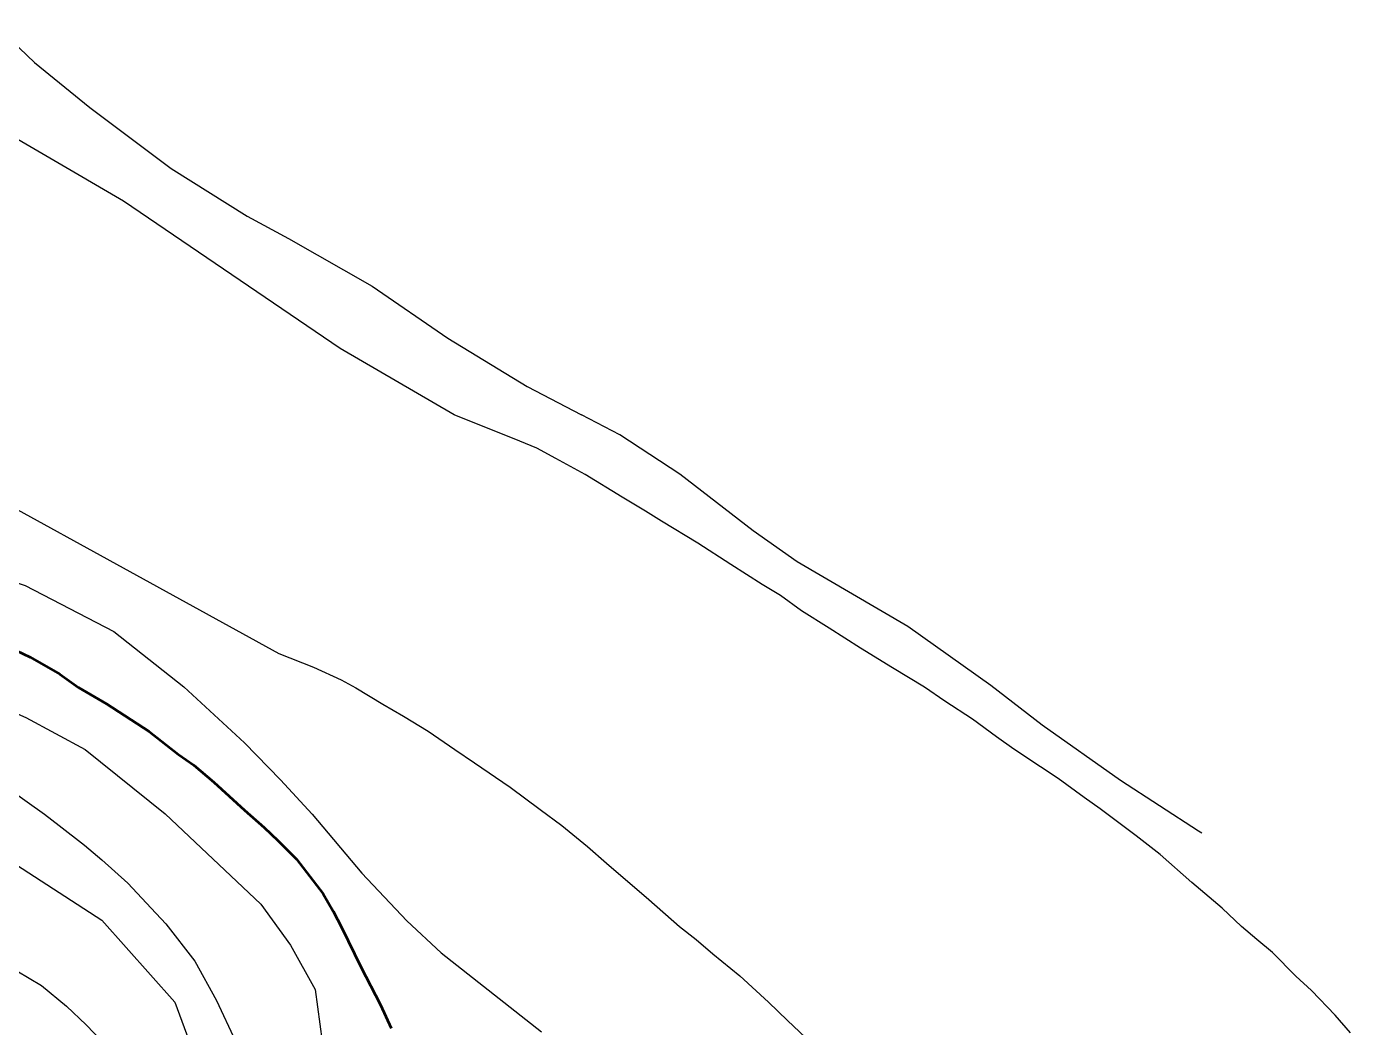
# Model space of a CAD drawing. Header units: metres. Extents: x 549268 to 556659, y 1838059 to 1844558.
# Drawn here: x 552465.1 to 552751.9, y 1841867.3 to 1842084.1 of the extents above; entities that cross this region are included whole.
import ezdxf

# ---------------------------------------------------------------- set-up
doc = ezdxf.new("R2010")
doc.units = ezdxf.units.M
doc.header["$LTSCALE"] = 0.8
doc.layers.add('1', color=7, linetype='Continuous', lineweight=25)
doc.layers.add('2', color=7, linetype='Continuous', lineweight=53)

msp = doc.modelspace()

# ---------------------------------------------------------------- linework, layer by layer
at = {"layer": '1'}
for points in [[(552458.56, 1842084.14), (552466.81, 1842076.37), (552478.78, 1842066.56), (552496.44, 1842053.37), (552512.87, 1842043.02), (552521.83, 1842038.19), (552539.94, 1842027.89), (552556.35, 1842016.63), (552573.58, 1842006.11), (552585.3, 1842000)], [(552557.75, 1842000), (552533.01, 1842014.41), (552486.09, 1842046.28), (552454.97, 1842064.42), (552440.5, 1842069.51), (552430.99, 1842069.64), (552420.11, 1842068.35), (552412.82, 1842065.2), (552402.09, 1842058.62), (552396.51, 1842053.03), (552391.93, 1842046.02), (552390.64, 1842042.73), (552389.79, 1842036.43), (552390.61, 1842030.98), (552392.48, 1842027.91), (552394.48, 1842024.18), (552397.28, 1842019.38), (552403.94, 1842013.38), (552412.67, 1842007.34), (552415.26, 1842005.64), (552418.29, 1842003.59), (552421.8, 1842001.7), (552424.7, 1842000)], [(552280.89, 1842000), (552287.79, 1841995.6), (552310.17, 1841982.57), (552321.97, 1841976.4), (552334.13, 1841968.32), (552356.35, 1841952.42), (552367.81, 1841945.81), (552378.53, 1841940.92), (552401.21, 1841932.73), (552411.64, 1841929.24), (552425.65, 1841921.47), (552431.78, 1841917.17), (552431.78, 1841917.17), (552442.64, 1841912.68), (552462.94, 1841902.5), (552481.37, 1841890.56), (552497.2, 1841872.76), (552501.27, 1841861.81)], [(552353.34, 1842000), (552359.83, 1841995.13), (552369.76, 1841986.26), (552387.12, 1841971.83), (552399.24, 1841963.09), (552408.56, 1841959.07), (552431.37, 1841949.86), (552439.21, 1841945.68), (552444.76, 1841943.62), (552453.39, 1841939.52), (552464.96, 1841934.46), (552477.78, 1841927.47), (552495.13, 1841913.59), (552515.83, 1841894), (552522.25, 1841885.13), (552527.6, 1841875.49), (552529.11, 1841864.26)], [(552404.13, 1842000), (552405.37, 1841999.13), (552415.79, 1841991.49), (552425.11, 1841983.31), (552433.32, 1841975.78), (552445, 1841969.55), (552445, 1841969.55), (552464.76, 1841963.06), (552484.01, 1841953.03), (552499.19, 1841941.11), (552512.33, 1841928.97), (552520.09, 1841920.9), (552527, 1841913.5), (552537.75, 1841900.71), (552547.45, 1841890.39), (552554.95, 1841883.45), (552576.68, 1841866.3)], [(552425.75, 1842000), (552519.76, 1841948.3), (552527.25, 1841945.35), (552533.28, 1841942.59), (552536.46, 1841940.88), (552542.26, 1841937.3), (552546.76, 1841934.72), (552552.13, 1841931.47), (552557.86, 1841927.48), (552562.13, 1841924.62), (552569.85, 1841919.31), (552576.33, 1841914.51), (552581.07, 1841911.05), (552586.6, 1841906.51), (552590.72, 1841902.85), (552599.93, 1841894.98), (552606.54, 1841889.14), (552610.15, 1841886.33), (552613.8, 1841883.26), (552619.62, 1841878.5), (552625.83, 1841872.74), (552629.98, 1841868.82), (552636.5, 1841862.58)], [(552751.93, 1841866.15), (552748.59, 1841869.91), (552743.48, 1841875.28), (552740.09, 1841878.38), (552735.01, 1841883.5), (552731.65, 1841886.34), (552728.29, 1841889.19), (552724.14, 1841893.11), (552717.56, 1841898.69), (552710.67, 1841904.76), (552705.46, 1841908.81), (552697.68, 1841914.63), (552694.23, 1841917.08), (552688.62, 1841921.21), (552684.78, 1841923.73), (552678.95, 1841927.58), (552675.22, 1841930.25), (552670.04, 1841934.04), (552664.06, 1841938), (552659.64, 1841940.97), (552652.71, 1841945.2), (552645.78, 1841949.43), (552638.96, 1841953.81), (552633.01, 1841957.51), (552628.41, 1841960.85), (552624.46, 1841963.23), (552617.64, 1841967.61), (552610.54, 1841972.21), (552602.63, 1841976.97), (552599.22, 1841979.16), (552594.14, 1841982.18), (552586.08, 1841987.05), (552579.73, 1841990.53), (552575.62, 1841992.77), (552571.98, 1841994.29), (552557.75, 1842000)], [(552719.72, 1841909.34), (552718.99, 1841909.83), (552702.1, 1841920.78), (552685.09, 1841932.75), (552674.03, 1841941.37), (552656.04, 1841954.14), (552632.06, 1841968.18), (552622.51, 1841974.89), (552606.65, 1841987.12), (552593.65, 1841995.65), (552585.3, 1842000)], [(552461.48, 1841918.85), (552468.94, 1841913.51), (552472.12, 1841911.03), (552477.62, 1841906.76), (552481.41, 1841903.57), (552487.01, 1841898.52), (552492.12, 1841893.15), (552495.29, 1841889.76), (552501.52, 1841881.65), (552506.25, 1841873.1), (552510.35, 1841864.33)], [(552462.98, 1841879.58), (552468.35, 1841876.34), (552473.74, 1841871.91), (552478.03, 1841867.88), (552481.49, 1841864.26)]]:
    msp.add_lwpolyline(points, dxfattribs=at)
at = {"layer": '2'}
msp.add_lwpolyline([(552461.29, 1841949.66), (552465.87, 1841947.49), (552472.33, 1841943.85), (552476.35, 1841940.96), (552482.41, 1841937.4), (552491.66, 1841931.37), (552498.03, 1841926.42), (552501.32, 1841924.08), (552505.69, 1841920.45), (552512.33, 1841914.36), (552516.59, 1841910.58), (552519.55, 1841907.81), (552523.59, 1841903.74), (552529.36, 1841896.23), (552531.53, 1841892.45), (552533.41, 1841888.9), (552537.48, 1841880.39), (552541.77, 1841872.18), (552544.1, 1841867.11)], dxfattribs=at)

doc.saveas('drawing.dxf')
